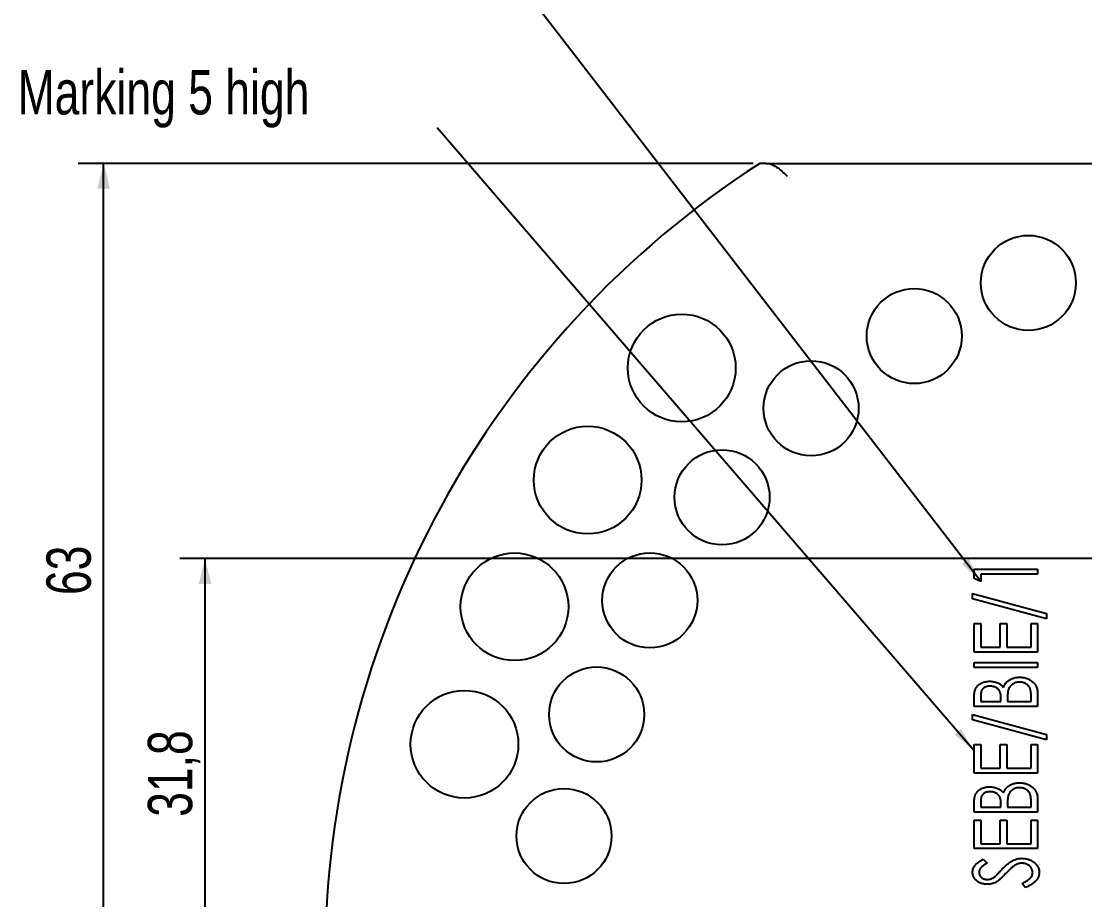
# Model space of a CAD drawing. Header units: millimetres. Extents: x 8 to 3888, y -9869 to 412.
# Drawn here: x 395 to 479, y 206.6 to 276 of the extents above; entities that cross this region are included whole.
import ezdxf

# ---------------------------------------------------------------- set-up
doc = ezdxf.new("R2010")
doc.units = ezdxf.units.MM
doc.layers.add('DIMENSIONS', color=2, linetype='Continuous')
doc.layers.add('TEXT', color=2, linetype='Continuous')
doc.layers.add('OUTLINE', color=7, linetype='Continuous', lineweight=25)
doc.styles.add('SLDTEXTSTYLE0', font='TXT', dxfattribs={"width": 0.75})
doc.dimstyles.new('SLDDIMSTYLE1', dxfattribs={"dimtxt": 3.5, "dimasz": 2, "dimexe": 0, "dimexo": 0.0625, "dimgap": 0.875, "dimtad": 1, "dimrnd": 1e-09, "dimzin": 12, "dimdsep": 46, "dimtxsty": 'SLDTEXTSTYLE0', "dimsah": 1, "dimcen": 0.09, "dimadec": 0, "dimazin": 3, "dimtfac": 1, "dimtofl": 0, "dimtmove": 0, "dimatfit": 3, "dimfxl": 0, "dimfrac": 2, "dimtolj": 1, "dimtzin": 12, "dimarcsym": 0})
doc.dimstyles.new('SLDDIMSTYLE4', dxfattribs={"dimtxt": 0.18, "dimasz": 2, "dimexe": 0, "dimexo": 0.0625, "dimgap": 0, "dimtad": 0, "dimtih": 1, "dimtoh": 1, "dimdec": 0, "dimrnd": 1e-09, "dimzin": 0, "dimdsep": 46, "dimtxsty": 'Standard', "dimsah": 1, "dimcen": 0.09, "dimadec": 0, "dimazin": 0, "dimtfac": 2, "dimtdec": 0, "dimtofl": 0, "dimtmove": 0, "dimatfit": 3, "dimfxl": 0, "dimfrac": 2, "dimtolj": 1, "dimtzin": 0, "dimarcsym": 0})
doc.dimstyles.new('SLDDIMSTYLE6', dxfattribs={"dimtxt": 3.5, "dimasz": 2, "dimexe": 0, "dimexo": 0.0625, "dimgap": 0.875, "dimtad": 1, "dimdec": 1, "dimrnd": 1e-09, "dimzin": 12, "dimdsep": 46, "dimtxsty": 'SLDTEXTSTYLE0', "dimsah": 1, "dimcen": 0.09, "dimadec": 0, "dimazin": 3, "dimtfac": 1, "dimtdec": 1, "dimtofl": 0, "dimtmove": 0, "dimatfit": 3, "dimfxl": 0, "dimfrac": 2, "dimtolj": 1, "dimtzin": 12, "dimarcsym": 0})

# ---------------------------------------------------------------- blocks, each defined once
blk = doc.blocks.new('_D_29')
at = {"layer": 'DIMENSIONS'}
for p, q in [((485.502, 233.557), (407.538, 233.557)), ((409.538, 201.757), (409.538, 233.557)), ((493.002, 201.757), (407.538, 201.757))]:
    blk.add_line(p, q, dxfattribs=at)
for points in [[(409.538, 233.557), (409.038, 231.557), (410.038, 231.557)], [(409.538, 201.757), (410.038, 203.757), (409.038, 203.757)]]:
    blk.add_solid(points, dxfattribs=at)
at = {"layer": 'DIMENSIONS', "insert": (405.026, 213.174), "char_height": 3.5, "attachment_point": 1, "rotation": 90, "style": 'SLDTEXTSTYLE0'}
blk.add_mtext('31,8', dxfattribs=at)
blk = doc.blocks.new('_D_30')
at = {"layer": 'DIMENSIONS'}
for p, q in [((452.804, 264.757), (399.538, 264.757)), ((401.538, 201.757), (401.538, 264.757)), ((493.002, 201.757), (399.538, 201.757))]:
    blk.add_line(p, q, dxfattribs=at)
for points in [[(401.538, 264.757), (401.038, 262.757), (402.038, 262.757)], [(401.538, 201.757), (402.038, 203.757), (401.038, 203.757)]]:
    blk.add_solid(points, dxfattribs=at)
at = {"layer": 'DIMENSIONS', "insert": (397.026, 230.676), "char_height": 3.5, "attachment_point": 1, "rotation": 90, "style": 'SLDTEXTSTYLE0'}
blk.add_mtext('63', dxfattribs=at)

msp = doc.modelspace()

# ---------------------------------------------------------------- linework, layer by layer
at = {"layer": 'OUTLINE'}
for p, q in [((453.80445, 264.75653), (534.20045, 264.75653)), ((470.23193, 232.71807), (475.23194, 232.71807)), ((470.23193, 231.97589), (470.23193, 232.71807)), ((475.23194, 232.71807), (475.23194, 232.33346)), ((470.74476, 231.75653), (470.23193, 231.97589)), ((470.74476, 232.33346), (470.74476, 231.75653)), ((475.23194, 232.33346), (470.74476, 232.33346)), ((470.10373, 230.79499), (475.93706, 229.21647)), ((470.10373, 230.38634), (470.10373, 230.79499)), ((475.93706, 228.80781), (470.10373, 230.38634)), ((475.93706, 229.21647), (475.93706, 228.80781)), ((470.23193, 228.4232), (470.74476, 228.4232)), ((470.23193, 226.17961), (470.23193, 228.4232)), ((470.74476, 228.4232), (470.74476, 226.56422)), ((472.28322, 228.4232), (472.79604, 228.4232)), ((472.28322, 226.56422), (472.28322, 228.4232)), ((472.79604, 228.4232), (472.79604, 226.56422)), ((474.71911, 228.4232), (475.23194, 228.4232)), ((474.71911, 226.56422), (474.71911, 228.4232)), ((475.23194, 228.4232), (475.23194, 226.17961)), ((475.23194, 226.17961), (470.23193, 226.17961)), ((470.74476, 226.56422), (472.28322, 226.56422)), ((472.79604, 226.56422), (474.71911, 226.56422)), ((470.23193, 225.34628), (475.23194, 225.34628)), ((470.23193, 224.96166), (470.23193, 225.34628)), ((475.23194, 224.96166), (470.23193, 224.96166)), ((475.23194, 225.34628), (475.23194, 224.96166)), ((470.23193, 221.88474), (470.23193, 222.64095)), ((470.74476, 222.71507), (470.74476, 222.26935)), ((472.34732, 222.26935), (472.34732, 222.48971)), ((472.86014, 222.4867), (472.86014, 222.26935)), ((474.71911, 222.26935), (474.71911, 222.74912)), ((475.23194, 222.94343), (475.23194, 221.88474)), ((475.23194, 221.88474), (470.23193, 221.88474)), ((470.74476, 222.26935), (472.34732, 222.26935)), ((472.86014, 222.26935), (474.71911, 222.26935)), ((470.10373, 221.24371), (475.93706, 219.66519)), ((470.10373, 220.83506), (470.10373, 221.24371)), ((475.93706, 219.25653), (470.10373, 220.83506)), ((475.93706, 219.66519), (475.93706, 219.25653)), ((470.23193, 218.87192), (470.74476, 218.87192)), ((470.23193, 216.62833), (470.23193, 218.87192)), ((470.74476, 218.87192), (470.74476, 217.01294)), ((472.28322, 218.87192), (472.79604, 218.87192)), ((472.28322, 217.01294), (472.28322, 218.87192)), ((472.79604, 218.87192), (472.79604, 217.01294)), ((474.71911, 218.87192), (475.23194, 218.87192)), ((474.71911, 217.01294), (474.71911, 218.87192)), ((475.23194, 218.87192), (475.23194, 216.62833)), ((475.23194, 216.62833), (470.23193, 216.62833)), ((470.74476, 217.01294), (472.28322, 217.01294)), ((472.79604, 217.01294), (474.71911, 217.01294)), ((470.23193, 213.55141), (470.23193, 214.30761)), ((470.74476, 214.38173), (470.74476, 213.93602)), ((472.34732, 213.93602), (472.34732, 214.15637)), ((472.86014, 214.15337), (472.86014, 213.93602)), ((474.71911, 213.93602), (474.71911, 214.41579)), ((475.23194, 214.6101), (475.23194, 213.55141)), ((475.23194, 213.55141), (470.23193, 213.55141)), ((470.74476, 213.93602), (472.34732, 213.93602)), ((472.86014, 213.93602), (474.71911, 213.93602)), ((470.23193, 212.91038), (470.74476, 212.91038)), ((470.23193, 210.66679), (470.23193, 212.91038)), ((470.74476, 212.91038), (470.74476, 211.05141)), ((472.28322, 212.91038), (472.79604, 212.91038)), ((472.28322, 211.05141), (472.28322, 212.91038)), ((472.79604, 212.91038), (472.79604, 211.05141)), ((474.71911, 212.91038), (475.23194, 212.91038)), ((474.71911, 211.05141), (474.71911, 212.91038)), ((475.23194, 212.91038), (475.23194, 210.66679)), ((475.23194, 210.66679), (470.23193, 210.66679)), ((470.74476, 211.05141), (472.28322, 211.05141)), ((472.79604, 211.05141), (474.71911, 211.05141)), ((470.95008, 209.83346), (471.25758, 209.51795)), ((474.26739, 207.58987), (474.01399, 207.91839))]:
    msp.add_line(p, q, dxfattribs=at)
for centre, radius in [((474.5073, 255.31901), 3.75), ((465.50245, 251.11998), 3.75), ((447.15662, 248.60236), 4.25), ((457.36356, 245.42107), 3.75), ((439.73363, 239.75597), 4.25), ((450.33792, 238.39543), 3.75), ((433.95956, 229.75499), 4.25), ((444.639, 230.25653), 3.75), ((440.43997, 221.25168), 3.75), ((430.00986, 218.9033), 4.25), ((437.86841, 211.65448), 3.75)]:
    msp.add_circle(centre, radius, dxfattribs=at)
msp.add_arc((494.00245, 201.75653), 75, 122.8598804, 237.1401196, dxfattribs=at)
for points, knots in [([(453.80445, 264.75653), (453.66546, 264.75653), (453.54113, 264.75653), (453.36239, 264.75653), (453.30847, 264.75653), (453.30847, 264.75653)], [0, 0, 0, 0, 0.5, 0.5, 1, 1, 1, 1]), ([(453.80445, 264.75653), (453.94514, 264.75653), (454.08136, 264.73088), (454.35718, 264.6304), (454.4957, 264.55528), (454.77069, 264.37029), (454.91077, 264.25798), (455.11818, 264.07776), (455.18723, 264.0155), (455.32634, 263.88776), (455.39749, 263.82125), (455.46675, 263.75653)], [0, 0, 0, 0, 0.25, 0.25, 0.5, 0.5, 0.75, 0.75, 0.875, 0.875, 1, 1, 1, 1]), ([(472.53462, 223.39315), (472.55652, 223.4403), (472.59873, 223.5312), (472.6726, 223.65576), (472.75298, 223.76285), (472.8396, 223.85413), (472.9343, 223.93118), (473.03806, 223.9974), (473.14958, 224.05663), (473.27046, 224.10564), (473.3982, 224.1444), (473.53185, 224.17272), (473.67072, 224.18855), (473.76488, 224.19112), (473.81266, 224.19243)], [0, 0, 0, 0, 0.096942676, 0.186885379, 0.269601874, 0.346256973, 0.421065308, 0.496737316, 0.575585391, 0.65631998, 0.739664921, 0.824321515, 0.910852317, 1, 1, 1, 1]), ([(473.81266, 224.19243), (473.86145, 224.19158), (473.9573, 224.18989), (474.09804, 224.1735), (474.23266, 224.14645), (474.3616, 224.10915), (474.48525, 224.06234), (474.60303, 224.00401), (474.7145, 223.93415), (474.82019, 223.85572), (474.91754, 223.76873), (475.00087, 223.67136), (475.07274, 223.56799), (475.13112, 223.45695), (475.17656, 223.33896), (475.20816, 223.2135), (475.22923, 223.08103), (475.23102, 222.98992), (475.23193, 222.94343)], [0, 0, 0, 0, 0.06905575, 0.13566558, 0.20028142, 0.26326515, 0.32550835, 0.38723786, 0.44901984, 0.51151205, 0.5734223, 0.63341146, 0.69254715, 0.75133037, 0.81058684, 0.87112293, 0.93423248, 1, 1, 1, 1]), ([(470.23193, 222.64095), (470.23219, 222.67802), (470.23267, 222.74991), (470.24021, 222.85414), (470.25047, 222.95191), (470.26738, 223.0429), (470.28485, 223.12819), (470.31083, 223.20581), (470.33964, 223.27723), (470.3834, 223.36415), (470.45258, 223.46223), (470.55502, 223.56542), (470.67479, 223.6574), (470.81343, 223.7333), (470.96457, 223.79525), (471.12644, 223.83899), (471.296, 223.86699), (471.41205, 223.87026), (471.47092, 223.87192)], [0, 0, 0, 0, 0.05571663, 0.10802923, 0.15702265, 0.2033934, 0.24710511, 0.2877349, 0.32622543, 0.36281035, 0.43381567, 0.5055041, 0.58068754, 0.65999732, 0.74238355, 0.82566376, 0.91155544, 1, 1, 1, 1]), ([(471.47993, 223.4873), (471.42567, 223.48504), (471.32198, 223.48071), (471.17476, 223.44686), (471.04641, 223.38805), (470.954, 223.32022), (470.89261, 223.25388), (470.85338, 223.19648), (470.81874, 223.13344), (470.79246, 223.06229), (470.7698, 222.98517), (470.75561, 222.90079), (470.74627, 222.8101), (470.74527, 222.74748), (470.74476, 222.71507)], [0, 0, 0, 0, 0.13332377, 0.25475967, 0.36860281, 0.47825348, 0.53401534, 0.5900243, 0.64878017, 0.71035738, 0.77608304, 0.84611558, 0.92035038, 1, 1, 1, 1]), ([(471.47092, 223.87192), (471.52607, 223.87025), (471.63416, 223.86699), (471.79246, 223.84508), (471.94275, 223.80654), (472.08516, 223.75391), (472.21753, 223.68593), (472.33805, 223.60358), (472.44438, 223.50543), (472.50446, 223.43067), (472.53462, 223.39315)], [0, 0, 0, 0, 0.13662993, 0.26775152, 0.39493236, 0.52029291, 0.64310373, 0.76263163, 0.88086191, 1, 1, 1, 1]), ([(472.34732, 222.48971), (472.34675, 222.52209), (472.34565, 222.58454), (472.34249, 222.67485), (472.33365, 222.75825), (472.32464, 222.83535), (472.31035, 222.90587), (472.29325, 222.96961), (472.27503, 223.02748), (472.24368, 223.09394), (472.19758, 223.17006), (472.12584, 223.2493), (472.04192, 223.32078), (471.94399, 223.37947), (471.83722, 223.42787), (471.72321, 223.46136), (471.60366, 223.48363), (471.52177, 223.48606), (471.47993, 223.4873)], [0, 0, 0, 0, 0.06404622, 0.12351656, 0.17856127, 0.22981814, 0.27694236, 0.32065572, 0.36031849, 0.39664964, 0.4657145, 0.53539184, 0.60706688, 0.68292153, 0.76033707, 0.8382352, 0.91735447, 1, 1, 1, 1]), ([(473.81266, 223.80782), (473.76044, 223.80561), (473.65836, 223.8013), (473.5103, 223.77014), (473.373, 223.71584), (473.24688, 223.64209), (473.135, 223.54924), (473.04323, 223.43778), (472.96753, 223.312), (472.93559, 223.21861), (472.91923, 223.1708)], [0, 0, 0, 0, 0.13270273, 0.25935315, 0.38241947, 0.50641258, 0.62929152, 0.74977988, 0.87187994, 1, 1, 1, 1]), ([(474.71911, 222.74912), (474.71852, 222.78317), (474.71737, 222.84896), (474.71452, 222.94466), (474.70449, 223.03303), (474.69461, 223.11486), (474.67869, 223.18877), (474.66299, 223.25671), (474.64019, 223.31647), (474.60876, 223.38773), (474.55783, 223.4669), (474.48405, 223.55287), (474.39329, 223.62664), (474.29122, 223.69119), (474.17945, 223.74321), (474.06117, 223.77997), (473.93853, 223.80442), (473.85485, 223.80668), (473.81266, 223.80782)], [0, 0, 0, 0, 0.06410829, 0.12385842, 0.18007052, 0.23143748, 0.27888419, 0.32232057, 0.3624787, 0.39903901, 0.46877919, 0.53871161, 0.61144509, 0.68798002, 0.76557561, 0.84268624, 0.92070053, 1, 1, 1, 1]), ([(472.91923, 223.1708), (472.91433, 223.15282), (472.90386, 223.1145), (472.89215, 223.05154), (472.88227, 222.97967), (472.87481, 222.89842), (472.86712, 222.80834), (472.86409, 222.70907), (472.86053, 222.60091), (472.86027, 222.52577), (472.86014, 222.4867)], [0, 0, 0, 0, 0.08115174, 0.17301791, 0.27876282, 0.39716808, 0.52848788, 0.67262221, 0.82979208, 1, 1, 1, 1]), ([(472.53462, 215.05982), (472.55652, 215.10697), (472.59873, 215.19786), (472.6726, 215.32243), (472.75298, 215.42951), (472.8396, 215.5208), (472.9343, 215.59784), (473.03806, 215.66407), (473.14958, 215.7233), (473.27046, 215.7723), (473.3982, 215.81106), (473.53185, 215.83938), (473.67072, 215.85521), (473.76488, 215.85779), (473.81266, 215.8591)], [0, 0, 0, 0, 0.09694268, 0.18688538, 0.26960187, 0.34625697, 0.42106531, 0.49673732, 0.57558539, 0.65631998, 0.73966492, 0.82432151, 0.91085232, 1, 1, 1, 1]), ([(473.81266, 215.8591), (473.86145, 215.85824), (473.9573, 215.85656), (474.09804, 215.84017), (474.23266, 215.81312), (474.3616, 215.77581), (474.48525, 215.729), (474.60303, 215.67068), (474.7145, 215.60082), (474.82019, 215.52238), (474.91754, 215.4354), (475.00087, 215.33802), (475.07274, 215.23466), (475.13112, 215.12362), (475.17656, 215.00562), (475.20816, 214.88017), (475.22923, 214.7477), (475.23102, 214.65659), (475.23193, 214.6101)], [0, 0, 0, 0, 0.06905575, 0.13566558, 0.20028142, 0.26326515, 0.32550835, 0.38723786, 0.44901984, 0.51151205, 0.5734223, 0.63341146, 0.69254715, 0.75133037, 0.81058684, 0.87112293, 0.93423248, 1, 1, 1, 1]), ([(470.23193, 214.30762), (470.23219, 214.34469), (470.23267, 214.41658), (470.24021, 214.5208), (470.25047, 214.61858), (470.26738, 214.70956), (470.28485, 214.79485), (470.31083, 214.87247), (470.33964, 214.9439), (470.3834, 215.03081), (470.45258, 215.12889), (470.55502, 215.23209), (470.67479, 215.32407), (470.81343, 215.39997), (470.96457, 215.46192), (471.12644, 215.50565), (471.296, 215.53365), (471.41205, 215.53692), (471.47092, 215.53858)], [0, 0, 0, 0, 0.05571663, 0.10802923, 0.15702265, 0.2033934, 0.24710511, 0.2877349, 0.32622543, 0.36281035, 0.43381567, 0.5055041, 0.58068754, 0.65999732, 0.74238355, 0.82566376, 0.91155544, 1, 1, 1, 1]), ([(471.47993, 215.15397), (471.42567, 215.1517), (471.32198, 215.14737), (471.17476, 215.11352), (471.04641, 215.05472), (470.954, 214.98688), (470.89261, 214.92055), (470.85338, 214.86315), (470.81874, 214.80011), (470.79246, 214.72895), (470.7698, 214.65184), (470.75561, 214.56745), (470.74627, 214.47677), (470.74527, 214.41415), (470.74476, 214.38173)], [0, 0, 0, 0, 0.13332377, 0.25475967, 0.36860281, 0.47825348, 0.53401534, 0.5900243, 0.64878017, 0.71035738, 0.77608304, 0.84611558, 0.92035038, 1, 1, 1, 1]), ([(471.47092, 215.53858), (471.52607, 215.53692), (471.63416, 215.53366), (471.79246, 215.51175), (471.94275, 215.4732), (472.08516, 215.42058), (472.21753, 215.3526), (472.33805, 215.27025), (472.44438, 215.1721), (472.50446, 215.09734), (472.53462, 215.05982)], [0, 0, 0, 0, 0.13662993, 0.26775152, 0.39493236, 0.52029291, 0.64310373, 0.76263163, 0.88086191, 1, 1, 1, 1]), ([(472.34732, 214.15637), (472.34675, 214.18876), (472.34565, 214.25121), (472.34249, 214.34152), (472.33365, 214.42492), (472.32464, 214.50202), (472.31035, 214.57254), (472.29325, 214.63628), (472.27503, 214.69415), (472.24368, 214.7606), (472.19758, 214.83672), (472.12584, 214.91597), (472.04192, 214.98745), (471.94399, 215.04613), (471.83722, 215.09454), (471.72321, 215.12803), (471.60366, 215.1503), (471.52177, 215.15273), (471.47993, 215.15397)], [0, 0, 0, 0, 0.06404622, 0.12351656, 0.17856127, 0.22981814, 0.27694236, 0.32065572, 0.36031849, 0.39664964, 0.4657145, 0.53539184, 0.60706688, 0.68292153, 0.76033707, 0.8382352, 0.91735447, 1, 1, 1, 1]), ([(472.91923, 214.83746), (472.91433, 214.81949), (472.90386, 214.78117), (472.89215, 214.71821), (472.88227, 214.64634), (472.87481, 214.56509), (472.86712, 214.475), (472.86409, 214.37573), (472.86053, 214.26758), (472.86027, 214.19243), (472.86014, 214.15337)], [0, 0, 0, 0, 0.08115174, 0.17301791, 0.27876282, 0.39716808, 0.52848788, 0.67262221, 0.82979208, 1, 1, 1, 1]), ([(473.81266, 215.47448), (473.76044, 215.47228), (473.65836, 215.46797), (473.5103, 215.4368), (473.373, 215.38251), (473.24688, 215.30876), (473.135, 215.21591), (473.04323, 215.10445), (472.96753, 214.97867), (472.93559, 214.88528), (472.91923, 214.83746)], [0, 0, 0, 0, 0.13270273, 0.25935315, 0.38241947, 0.50641258, 0.62929152, 0.74977988, 0.87187994, 1, 1, 1, 1]), ([(474.71911, 214.41579), (474.71852, 214.44984), (474.71737, 214.51563), (474.71452, 214.61133), (474.70449, 214.69969), (474.69461, 214.78153), (474.67869, 214.85544), (474.66299, 214.92338), (474.64019, 214.98314), (474.60876, 215.0544), (474.55783, 215.13357), (474.48405, 215.21954), (474.39329, 215.29331), (474.29122, 215.35786), (474.17945, 215.40987), (474.06117, 215.44663), (473.93853, 215.47108), (473.85485, 215.47334), (473.81266, 215.47448)], [0, 0, 0, 0, 0.06410829, 0.12385842, 0.18007052, 0.23143748, 0.27888419, 0.32232057, 0.3624787, 0.39903901, 0.46877919, 0.53871161, 0.61144509, 0.68798002, 0.76557561, 0.84268624, 0.92070053, 1, 1, 1, 1]), ([(470.10373, 208.8008), (470.10571, 208.84677), (470.10965, 208.93833), (470.14604, 209.07251), (470.20241, 209.20218), (470.269, 209.30483), (470.33449, 209.38507), (470.39474, 209.44636), (470.46338, 209.5096), (470.54343, 209.57203), (470.63098, 209.6374), (470.72888, 209.70244), (470.83588, 209.7684), (470.91122, 209.81132), (470.95008, 209.83346)], [0, 0, 0, 0, 0.09791263, 0.19501852, 0.29455049, 0.39869227, 0.45488146, 0.51533884, 0.58190137, 0.65388531, 0.73182374, 0.81500669, 0.90456791, 1, 1, 1, 1]), ([(472.39339, 208.99612), (472.43294, 209.03769), (472.50974, 209.11845), (472.62462, 209.23307), (472.73749, 209.33628), (472.84579, 209.43056), (472.95179, 209.51391), (473.05326, 209.5886), (473.15264, 209.65158), (473.27852, 209.72213), (473.43539, 209.792), (473.62547, 209.8525), (473.81616, 209.89049), (473.94371, 209.89522), (474.00697, 209.89756)], [0, 0, 0, 0, 0.09036578, 0.1755081, 0.25551445, 0.331195, 0.40156979, 0.46782897, 0.52952934, 0.5867281, 0.69499701, 0.7992607, 0.90042364, 1, 1, 1, 1]), ([(474.00697, 209.89756), (474.05175, 209.89658), (474.14022, 209.89466), (474.27071, 209.87975), (474.39636, 209.85294), (474.51815, 209.81871), (474.63479, 209.77179), (474.74726, 209.71591), (474.85491, 209.64912), (474.95695, 209.57401), (475.05083, 209.49155), (475.13348, 209.40307), (475.20383, 209.31036), (475.26076, 209.21273), (475.30516, 209.11087), (475.33728, 209.00437), (475.357, 208.89335), (475.35909, 208.81791), (475.36014, 208.77977)], [0, 0, 0, 0, 0.06904113, 0.13641885, 0.20215559, 0.26700928, 0.33125929, 0.39573172, 0.46046062, 0.52636651, 0.59093139, 0.65286198, 0.71279341, 0.77001628, 0.82673895, 0.88374832, 0.94122312, 1, 1, 1, 1]), ([(471.25758, 209.51795), (471.22601, 209.49989), (471.16525, 209.46513), (471.08068, 209.41023), (471.0027, 209.36013), (470.93506, 209.30906), (470.87353, 209.26297), (470.82133, 209.21748), (470.77684, 209.17493), (470.73051, 209.12056), (470.68543, 209.05167), (470.64516, 208.96558), (470.62141, 208.87518), (470.61817, 208.81362), (470.61655, 208.78278)], [0, 0, 0, 0, 0.10640233, 0.20478778, 0.2950207, 0.37748243, 0.45271707, 0.51990251, 0.58000929, 0.63267625, 0.72860064, 0.81996887, 0.90977766, 1, 1, 1, 1]), ([(471.8956, 208.48229), (471.90539, 208.49052), (471.92875, 208.51013), (471.9658, 208.54765), (472.01375, 208.59518), (472.07099, 208.65379), (472.13876, 208.72294), (472.21441, 208.80451), (472.30069, 208.89652), (472.36136, 208.96171), (472.39339, 208.99612)], [0, 0, 0, 0, 0.0535865, 0.12781544, 0.22084078, 0.33663187, 0.47123628, 0.62668716, 0.80294157, 1, 1, 1, 1]), ([(473.50918, 209.37572), (473.48057, 209.35873), (473.42081, 209.32323), (473.33224, 209.26033), (473.23867, 209.18928), (473.1416, 209.10748), (473.03944, 209.01661), (472.93375, 208.91518), (472.82312, 208.80506), (472.74973, 208.72691), (472.7119, 208.68662)], [0, 0, 0, 0, 0.09438921, 0.19713536, 0.30796892, 0.42767661, 0.55716062, 0.69585267, 0.84321188, 1, 1, 1, 1]), ([(473.99996, 209.51294), (473.95845, 209.51103), (473.87501, 209.50719), (473.75057, 209.48124), (473.62726, 209.43805), (473.5491, 209.3968), (473.50918, 209.37572)], [0, 0, 0, 0, 0.24175911, 0.48582981, 0.73736986, 1, 1, 1, 1]), ([(474.84732, 208.76174), (474.84603, 208.79524), (474.84345, 208.86231), (474.82064, 208.96106), (474.7828, 209.05618), (474.73195, 209.14682), (474.669, 209.23069), (474.59547, 209.30591), (474.5106, 209.36899), (474.41732, 209.42065), (474.31824, 209.46201), (474.21483, 209.4904), (474.10852, 209.50972), (474.03644, 209.51186), (473.99996, 209.51294)], [0, 0, 0, 0, 0.07978894, 0.15973256, 0.24013843, 0.32316855, 0.40674243, 0.48947826, 0.57305214, 0.6578601, 0.74314851, 0.828318, 0.91311101, 1, 1, 1, 1]), ([(471.2706, 207.84628), (471.21776, 207.84785), (471.11358, 207.85094), (470.96113, 207.8745), (470.8155, 207.91236), (470.67864, 207.96626), (470.55242, 208.03447), (470.4379, 208.11426), (470.33909, 208.20872), (470.2547, 208.31354), (470.18789, 208.42742), (470.13839, 208.54717), (470.10999, 208.67262), (470.10582, 208.75793), (470.10373, 208.8008)], [0, 0, 0, 0, 0.0944801, 0.1862894, 0.27523163, 0.36317578, 0.44868328, 0.53136833, 0.61205362, 0.69235786, 0.77132749, 0.8474056, 0.92332416, 1, 1, 1, 1]), ([(470.61655, 208.78278), (470.61832, 208.74373), (470.62176, 208.66761), (470.65897, 208.56039), (470.71651, 208.4638), (470.7971, 208.38155), (470.89435, 208.31533), (471.00288, 208.26457), (471.12334, 208.23686), (471.2067, 208.23292), (471.24956, 208.23089)], [0, 0, 0, 0, 0.12445048, 0.24266278, 0.35860976, 0.48173322, 0.60764629, 0.73334173, 0.86287206, 1, 1, 1, 1]), ([(471.24956, 208.23089), (471.30324, 208.23323), (471.4102, 208.23788), (471.54163, 208.27399), (471.64483, 208.3179), (471.72663, 208.36122), (471.8108, 208.41706), (471.86648, 208.4599), (471.8956, 208.48229)], [0, 0, 0, 0, 0.22715197, 0.4526584, 0.57250291, 0.70227035, 0.84434596, 1, 1, 1, 1]), ([(472.7119, 208.68662), (472.67437, 208.64637), (472.60239, 208.56916), (472.4962, 208.46162), (472.39913, 208.36502), (472.3102, 208.28057), (472.2287, 208.20888), (472.15731, 208.14664), (472.09207, 208.09866), (472.05062, 208.0718), (472.03181, 208.05962)], [0, 0, 0, 0, 0.17806511, 0.34154327, 0.48897472, 0.62118171, 0.73825789, 0.84020125, 0.92749142, 1, 1, 1, 1]), ([(474.01399, 207.91839), (474.07955, 207.9485), (474.20411, 208.0057), (474.37448, 208.10173), (474.51862, 208.20174), (474.63827, 208.30477), (474.73048, 208.41343), (474.79784, 208.52523), (474.83974, 208.64199), (474.84481, 208.72202), (474.84732, 208.76174)], [0, 0, 0, 0, 0.17297505, 0.328593, 0.46830461, 0.59310939, 0.70618345, 0.80848272, 0.90495097, 1, 1, 1, 1]), ([(475.36014, 208.77977), (475.35939, 208.75034), (475.3579, 208.69158), (475.3452, 208.60486), (475.3266, 208.51943), (475.29812, 208.43689), (475.263, 208.35595), (475.2196, 208.27758), (475.16823, 208.20127), (475.10881, 208.12673), (475.03994, 208.05387), (474.96041, 207.98314), (474.87125, 207.91303), (474.77146, 207.84438), (474.66004, 207.77909), (474.5387, 207.71406), (474.40742, 207.64943), (474.315, 207.61012), (474.26739, 207.58987)], [0, 0, 0, 0, 0.05127493, 0.10239435, 0.15252327, 0.20350997, 0.25433693, 0.30618027, 0.35945466, 0.41454247, 0.47218785, 0.5340133, 0.59992085, 0.6698297, 0.74499774, 0.82494694, 0.90981128, 1, 1, 1, 1]), ([(472.03181, 208.05962), (471.97286, 208.02684), (471.85613, 207.96195), (471.66728, 207.89522), (471.47144, 207.85333), (471.33792, 207.84864), (471.2706, 207.84628)], [0, 0, 0, 0, 0.25248863, 0.49994752, 0.74788395, 1, 1, 1, 1])]:
    msp.add_open_spline(points, degree=3, knots=knots, dxfattribs=at)

# ---------------------------------------------------------------- texts
at = {"layer": 'TEXT', "insert": (394.75056, 272.11696), "char_height": 3.5, "attachment_point": 1, "style": 'SLDTEXTSTYLE0'}
msp.add_mtext('Marking 5 high', dxfattribs=at)

# ---------------------------------------------------------------- dimensions: what is measured, and where the dimension line sits
at = {"layer": 'DIMENSIONS'}
for base, p2, dimstyle, picture, middle in [((401.53785, 264.75653), (453.80445, 264.75653), 'SLDDIMSTYLE1', '_D_30', (401.53785, 233.25653)), ((409.53785, 233.55653), (486.50245, 233.55653), 'SLDDIMSTYLE6', '_D_29', (409.53785, 217.65653))]:
    dim = msp.add_linear_dim(base=base, p1=(494.00245, 201.75653), p2=p2, angle=90, dimstyle=dimstyle, dxfattribs=at)
    dim.commit()
    dim.dimension.update_dxf_attribs({"geometry": picture, "text_midpoint": middle, "dimtype": 160})

# ---------------------------------------------------------------- leaders
at = {"layer": 'TEXT'}
for points in [[(470.74476, 231.75653), (434.49482, 278.77481)], [(470.23193, 218.37137), (427.85116, 267.55824)]]:
    msp.add_leader(points, dimstyle='SLDDIMSTYLE4', dxfattribs=at)

doc.saveas('drawing.dxf')
